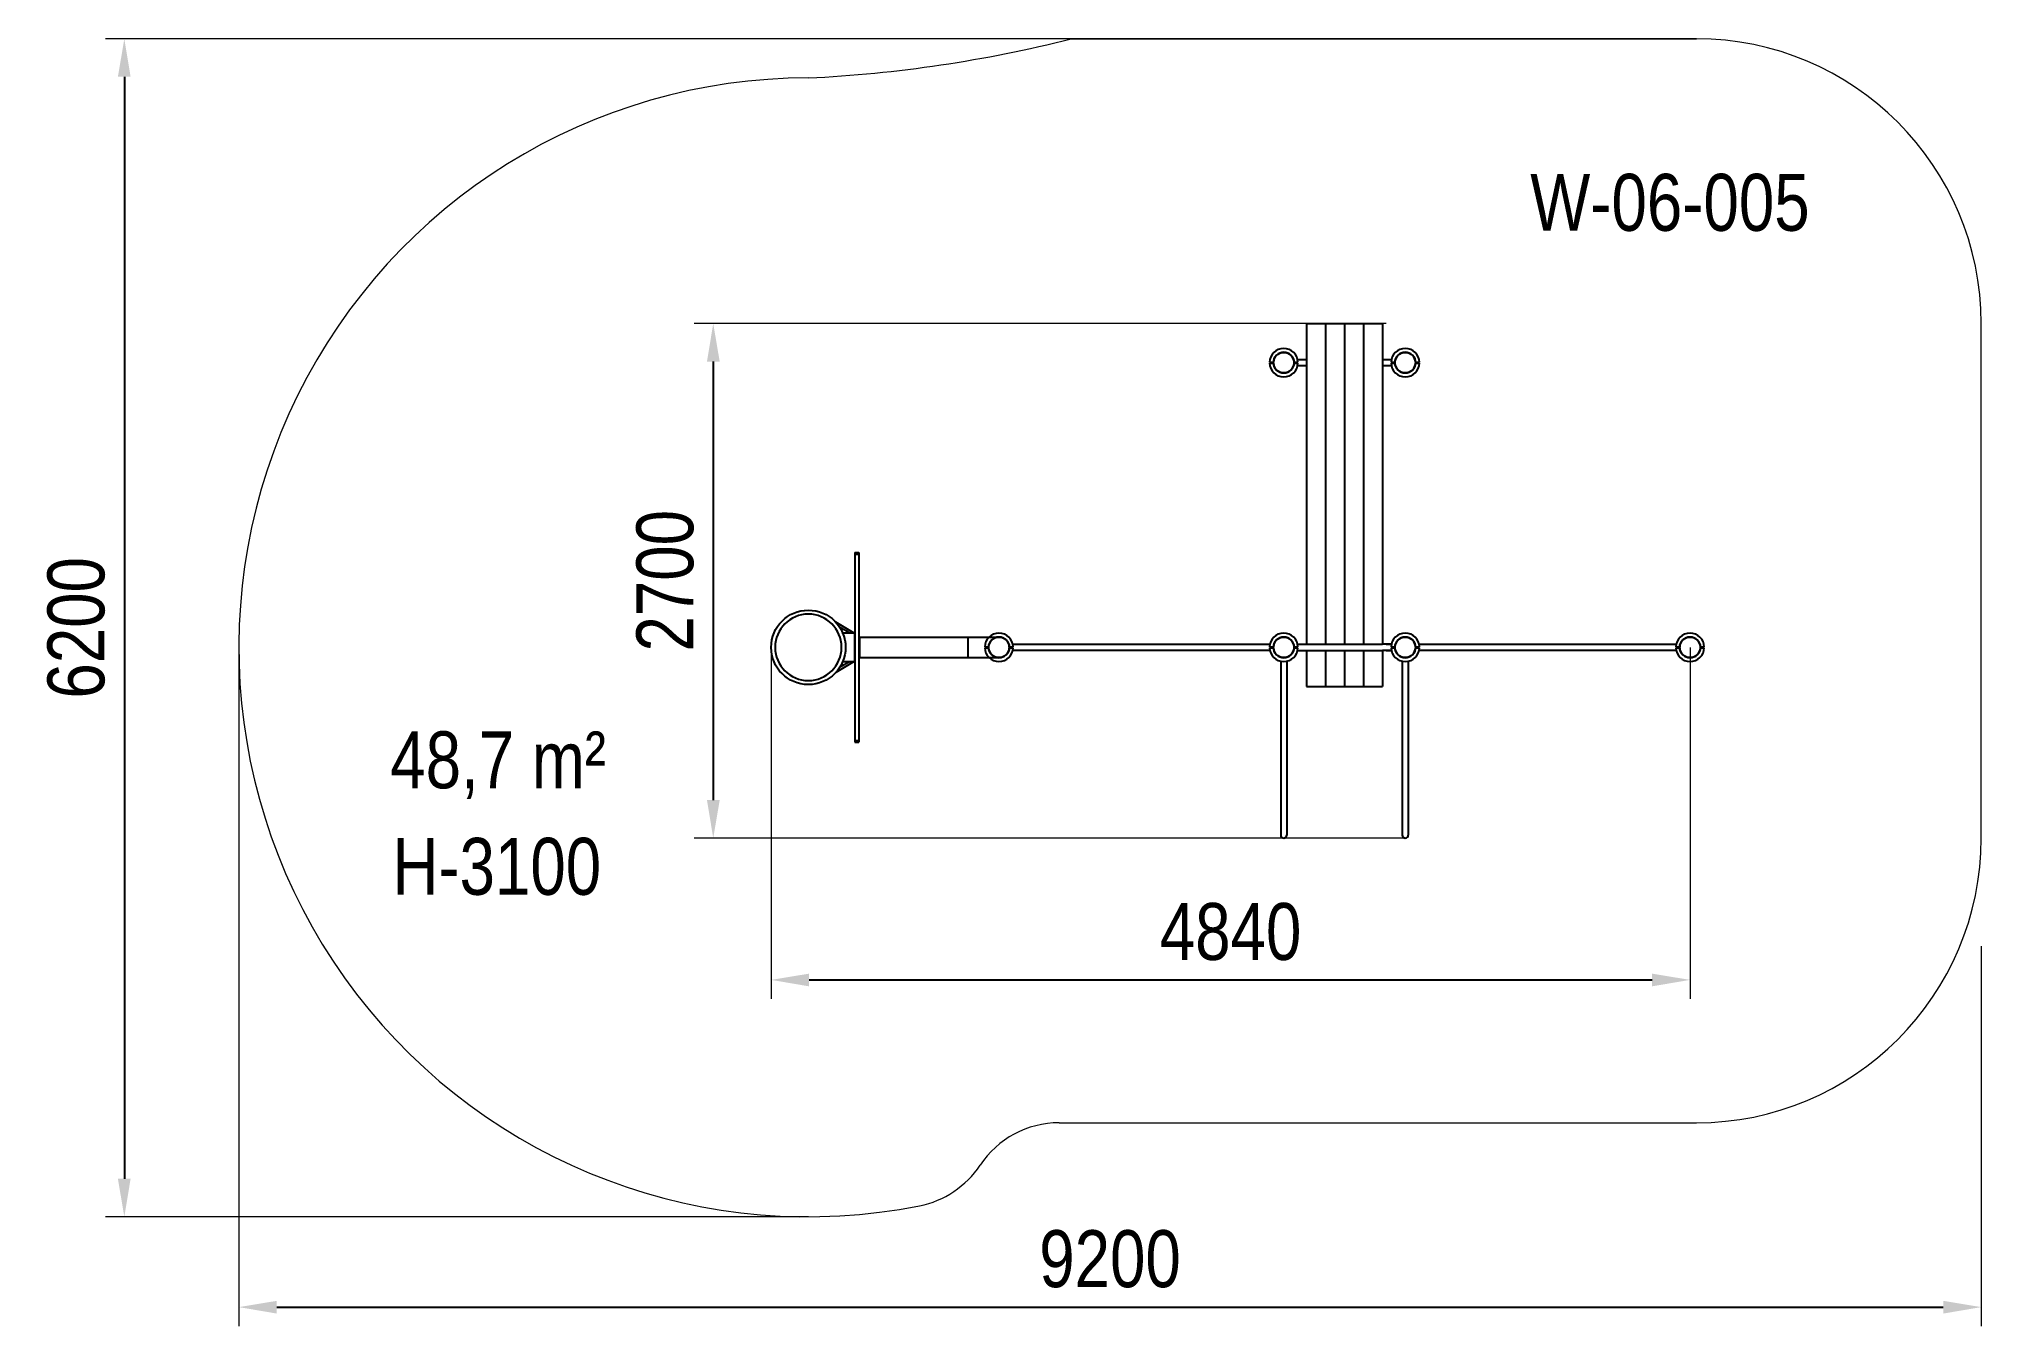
# Model space of a CAD drawing. Header units: millimetres. Extents: x -6267 to 3964, y -3809 to 2973.
import ezdxf

# ---------------------------------------------------------------- set-up
doc = ezdxf.new("R2010")
doc.units = ezdxf.units.MM
for name, color, linetype in [('DIKOM_АРТИКУЛ', 7, 'Continuous'), ('DIKOM_ЗОНА', 80, 'Continuous'), ('DIKOM_ОБЪЕКТ', 7, 'Continuous'), ('DIKOM_РАЗМЕР_ЗОНА', 7, 'Continuous'), ('DIKOM_РАЗМЕР_ОБЪЕКТА', 7, 'Continuous')]:
    doc.layers.add(name, color=color, linetype=linetype)
doc.styles.add('style1', font='arial.ttf', dxfattribs={"width": 0.8})
doc.dimstyles.new('1-50', dxfattribs={"dimtxt": 300, "dimasz": 200, "dimexe": 100, "dimexo": 0, "dimgap": 100, "dimtad": 1, "dimdec": 0, "dimtxsty": 'style1', "dimcen": 0, "dimclrd": 7, "dimclre": 7, "dimadec": 1, "dimazin": 2, "dimtfac": 1, "dimtdec": 0, "dimtmove": 0, "dimatfit": 3, "dimfxl": 0, "dimlwd": 25, "dimlwe": 18, "dimarcsym": 0})

# ---------------------------------------------------------------- blocks, each defined once
blk = doc.blocks.new('*D0')
at = {"layer": 'Defpoints', "color": 0, "transparency": 16777216}
for p in [(-2410, -233), (2430, -233), (2430, -1985)]:
    blk.add_point(p, dxfattribs=at)
at = {"layer": 'DIKOM_РАЗМЕР_ОБЪЕКТА', "color": 7, "lineweight": 18, "transparency": 16777216}
for p, q in [((-2410, -233), (-2410, -2085)), ((2430, -233), (2430, -2085))]:
    blk.add_line(p, q, dxfattribs=at)
at = {"layer": 'DIKOM_РАЗМЕР_ОБЪЕКТА', "color": 7, "lineweight": 25, "transparency": 16777216}
blk.add_line((-2210, -1985), (2230, -1985), dxfattribs=at)
at = {"layer": 'DIKOM_РАЗМЕР_ОБЪЕКТА', "color": 7, "transparency": 16777216}
for points in [[(-2210, -1952), (-2210, -2019), (-2410, -1985)], [(2230, -1952), (2230, -2019), (2430, -1985)]]:
    blk.add_solid(points, dxfattribs=at)
at = {"layer": 'DIKOM_РАЗМЕР_ОБЪЕКТА', "color": 0, "transparency": 16777216, "insert": (10, -1732), "char_height": 300, "attachment_point": 5, "style": 'style1'}
blk.add_mtext('4840', dxfattribs=at)
blk = doc.blocks.new('*D1')
at = {"layer": 'Defpoints', "color": 0, "transparency": 16777216}
for p in [(830, 1473), (-2715, -1238), (930, -1238)]:
    blk.add_point(p, dxfattribs=at)
at = {"layer": 'DIKOM_РАЗМЕР_ОБЪЕКТА', "color": 7, "lineweight": 18, "transparency": 16777216}
for p, q in [((830, 1473), (-2815, 1473)), ((930, -1238), (-2815, -1238))]:
    blk.add_line(p, q, dxfattribs=at)
at = {"layer": 'DIKOM_РАЗМЕР_ОБЪЕКТА', "color": 7, "lineweight": 25, "transparency": 16777216}
blk.add_line((-2715, 1273), (-2715, -1038), dxfattribs=at)
at = {"layer": 'DIKOM_РАЗМЕР_ОБЪЕКТА', "color": 7, "transparency": 16777216}
for points in [[(-2748, 1273), (-2681, 1273), (-2715, 1473)], [(-2748, -1038), (-2681, -1038), (-2715, -1238)]]:
    blk.add_solid(points, dxfattribs=at)
at = {"layer": 'DIKOM_РАЗМЕР_ОБЪЕКТА', "color": 0, "transparency": 16777216, "insert": (-2968, 118), "char_height": 300, "attachment_point": 5, "rotation": 90, "style": 'style1'}
blk.add_mtext('2700', dxfattribs=at)
blk = doc.blocks.new('*D2')
at = {"layer": 'Defpoints', "color": 0, "transparency": 16777216}
for p in [(2464, 2973), (-5817, -3233), (-2214, -3233)]:
    blk.add_point(p, dxfattribs=at)
at = {"layer": 'DIKOM_РАЗМЕР_ЗОНА', "color": 7, "lineweight": 18, "transparency": 16777216}
for p, q in [((2464, 2973), (-5917, 2973)), ((-2214, -3233), (-5917, -3233))]:
    blk.add_line(p, q, dxfattribs=at)
at = {"layer": 'DIKOM_РАЗМЕР_ЗОНА', "color": 7, "lineweight": 25, "transparency": 16777216}
blk.add_line((-5817, 2773), (-5817, -3033), dxfattribs=at)
at = {"layer": 'DIKOM_РАЗМЕР_ЗОНА', "color": 7, "transparency": 16777216}
for points in [[(-5851, 2773), (-5784, 2773), (-5817, 2973)], [(-5851, -3033), (-5784, -3033), (-5817, -3233)]]:
    blk.add_solid(points, dxfattribs=at)
at = {"layer": 'DIKOM_РАЗМЕР_ЗОНА', "color": 0, "transparency": 16777216, "insert": (-6070, -130), "char_height": 300, "attachment_point": 5, "rotation": 90, "style": 'style1'}
blk.add_mtext('6200', dxfattribs=at)
blk = doc.blocks.new('*D3')
at = {"layer": 'Defpoints', "color": 0, "transparency": 16777216}
for p in [(-5214, -237), (3964, -1808), (3964, -3709)]:
    blk.add_point(p, dxfattribs=at)
at = {"layer": 'DIKOM_РАЗМЕР_ЗОНА', "color": 7, "lineweight": 18, "transparency": 16777216}
for p, q in [((-5214, -237), (-5214, -3809)), ((3964, -1808), (3964, -3809))]:
    blk.add_line(p, q, dxfattribs=at)
at = {"layer": 'DIKOM_РАЗМЕР_ЗОНА', "color": 7, "lineweight": 25, "transparency": 16777216}
blk.add_line((-5014, -3709), (3764, -3709), dxfattribs=at)
at = {"layer": 'DIKOM_РАЗМЕР_ЗОНА', "color": 7, "transparency": 16777216}
for points in [[(-5014, -3676), (-5014, -3743), (-5214, -3709)], [(3764, -3676), (3764, -3743), (3964, -3709)]]:
    blk.add_solid(points, dxfattribs=at)
at = {"layer": 'DIKOM_РАЗМЕР_ЗОНА', "color": 0, "transparency": 16777216, "insert": (-625, -3456), "char_height": 300, "attachment_point": 5, "style": 'style1'}
blk.add_mtext('9200', dxfattribs=at)

msp = doc.modelspace()

# ---------------------------------------------------------------- linework, layer by layer
at = {"layer": 'DIKOM_ЗОНА', "color": 3, "lineweight": 15}
for p, q in [((-830.1, 2973.1), (2463.6, 2973.1)), ((3963.6, -1237.9), (3963.6, 1473.1)), ((-892.9, -2737.9), (2463.6, -2737.9))]:
    msp.add_line(p, q, dxfattribs=at)
for centre, radius, start, end in [((-2550.8, 9781.5), 7022.4, 272.74897, 284.1835), ((2463.6, 1473.1), 1500, 0, 90), ((-2214, -232.9), 3000, 89.99908, 281.25641), ((2463.6, -1237.9), 1500, 270, 0), ((-892.9, -3237.9), 500, 90, 146.42002), ((-1726, -2684.8), 500, 281.25641, 326.42002)]:
    msp.add_arc(centre, radius, start, end, dxfattribs=at)
at = {"layer": 'DIKOM_ОБЪЕКТ'}
for p, q in [((410, 1473.1), (410, -216.9)), ((410, 1473.1), (810, 1473.1)), ((510, 1473.1), (510, -216.9)), ((610, 1473.1), (610, -216.9)), ((710, 1473.1), (710, -216.9)), ((810, 1473.1), (810, -216.9)), ((215, 1269.1), (235.5, 1269.1)), ((215, 1265.1), (235.5, 1265.1)), ((235, 1269.1), (235, 1265.1)), ((344.4, 1269.1), (365, 1269.1)), ((344.4, 1265.1), (365, 1265.1)), ((363.2, 1283.1), (410, 1283.1)), ((410, 1251.1), (363.2, 1251.1)), ((385, 1283.1), (410, 1283.1)), ((410, 1251.1), (385, 1251.1)), ((810, 1283.1), (856.7, 1283.1)), ((856.7, 1251.1), (810, 1251.1)), ((855, 1269.1), (875.5, 1269.1)), ((855, 1265.1), (875.5, 1265.1)), ((875, 1269.1), (875, 1265.1)), ((877.9, 1283.1), (880, 1283.1)), ((880, 1251.1), (877.9, 1251.1)), ((984.4, 1269.1), (1005, 1269.1)), ((984.4, 1265.1), (1005, 1265.1)), ((-1969, 267.1), (-1949, 267.1)), ((-1969, 267.1), (-1969, 258.2)), ((-1969, 258.2), (-1949, 258.2)), ((-1969, 258.2), (-1969, -723.9)), ((-1949, 267.1), (-1949, 258.2)), ((-1949, 258.2), (-1949, -723.9)), ((-1973, -157.9), (-2068.9, -101.1)), ((-2001.3, -155.1), (-2049.3, -126.7)), ((-2039.4, -158), (-2039, -157.9)), ((-1969, -157.9), (-2033, -157.9)), ((-1969, -307.9), (-1969, -157.9)), ((-1949, -182.9), (-1944, -182.9)), ((-1944, -178.9), (-1210, -178.9)), ((-1944, -182.9), (-1944, -282.9)), ((-1372, -286.9), (-1372, -178.9)), ((-1949, -282.9), (-1944, -282.9)), ((-1944, -286.9), (-1210.1, -286.9)), ((-1285, -230.9), (-1264.5, -230.9)), ((-1285, -234.9), (-1264.5, -234.9)), ((-1265, -230.9), (-1265, -234.9)), ((-1155.6, -230.9), (-1135, -230.9)), ((-1155.6, -230.9), (-1135, -230.9)), ((-1155.6, -234.9), (-1135, -234.9)), ((-1155.6, -234.9), (-1135, -234.9)), ((-1136.8, -216.9), (216.7, -216.9)), ((216.7, -248.9), (-1136.8, -248.9)), ((215, -230.9), (235.5, -230.9)), ((215, -230.9), (235.5, -230.9)), ((215, -234.9), (235.5, -234.9)), ((215, -234.9), (235.5, -234.9)), ((235, -230.9), (235, -234.9)), ((235, -230.9), (235, -234.9)), ((274, -306.1), (274, -1221.9)), ((274, -306.1), (274, -1105.9)), ((306, -306.1), (306, -1221.9)), ((306, -306.1), (306, -1105.9)), ((344.4, -230.9), (365, -230.9)), ((344.4, -234.9), (365, -234.9)), ((363.2, -216.9), (810, -216.9)), ((363.2, -248.9), (810, -248.9)), ((410, -248.9), (410, -438.9)), ((510, -248.9), (510, -438.9)), ((610, -248.9), (610, -438.9)), ((710, -248.9), (710, -438.9)), ((855, -216.9), (810, -216.9)), ((810, -248.9), (810, -438.9)), ((855, -248.9), (810, -248.9)), ((830, -216.9), (856.7, -216.9)), ((830, -248.9), (856.7, -248.9)), ((855, -230.9), (875.5, -230.9)), ((855, -234.9), (875.5, -234.9)), ((875, -230.9), (875, -234.9)), ((914, -306.1), (914, -1221.9)), ((914, -306.1), (914, -1105.9)), ((946, -306.1), (946, -1221.9)), ((946, -306.1), (946, -1105.9)), ((984.4, -230.9), (1005, -230.9)), ((984.4, -234.9), (1005, -234.9)), ((1003.2, -216.9), (2356.7, -216.9)), ((2356.7, -248.9), (1003.2, -248.9)), ((2355, -230.9), (2375.5, -230.9)), ((2355, -230.9), (2375.5, -230.9)), ((2355, -234.9), (2375.5, -234.9)), ((2355, -234.9), (2375.5, -234.9)), ((2375, -230.9), (2375, -234.9)), ((2375, -230.9), (2375, -234.9)), ((2484.4, -230.9), (2505, -230.9)), ((2484.4, -230.9), (2505, -230.9)), ((2484.4, -234.9), (2505, -234.9)), ((2484.4, -234.9), (2505, -234.9)), ((-1973, -307.9), (-2068.9, -364.6)), ((-2001.3, -310.6), (-2049.3, -339)), ((-2033, -307.9), (-1969, -307.9)), ((-2200.2, -428.4), (-2203.2, -430.1)), ((-2168.4, -423.5), (-2170.1, -424.5)), ((410, -438.9), (810, -438.9)), ((-1969, -723.9), (-1949, -723.9)), ((-1969, -723.9), (-1969, -732.9)), ((-1969, -732.9), (-1949, -732.9)), ((-1949, -723.9), (-1949, -732.9))]:
    msp.add_line(p, q, dxfattribs=at)
for centre, radius in [((290, 1267.1), 54), ((930, 1267.1), 54), ((-2214, -232.9), 196), ((-1210, -232.9), 54), ((-1210, -232.9), 54), ((290, -232.9), 54), ((930, -232.9), 54), ((2430, -232.9), 54), ((2430, -232.9), 54)]:
    msp.add_circle(centre, radius, dxfattribs=at)
at = {"layer": 'DIKOM_ОБЪЕКТ', "extrusion": (7.88946e-30, 1.73472e-18, -1)}
msp.add_circle((2214, -232.9), 175, dxfattribs=at)
at = {"layer": 'DIKOM_ОБЪЕКТ'}
for centre, radius, start, end in [((290, 1267.1), 75, 1.52807, 178.47193), ((930, 1267.1), 75, 1.52807, 178.47193), ((290, 1267.1), 75, 181.52807, 358.47193), ((290, 1267.1), 54.5, 2.10307, 177.89693), ((290, 1267.1), 54.5, 182.10307, 357.89693), ((930, 1267.1), 75, 181.52807, 358.47193), ((930, 1267.1), 54.5, 2.10307, 177.89693), ((930, 1267.1), 54.5, 182.10307, 357.89693), ((-1210, -232.9), 75, 1.52807, 178.47193), ((-1210, -232.9), 54.5, 2.10307, 177.89693), ((290, -232.9), 75, 1.52807, 178.47193), ((290, -232.9), 54.5, 2.10307, 177.89693), ((930, -232.9), 75, 1.52807, 178.47193), ((930, -232.9), 54.5, 2.10307, 177.89693), ((2430, -232.9), 75, 1.52807, 178.47193), ((2430, -232.9), 75, 1.52807, 178.47193), ((2430, -232.9), 54.5, 2.10307, 177.89693), ((2430, -232.9), 54.5, 2.10307, 177.89693), ((-1210, -232.9), 75, 181.52807, 358.47193), ((-1210, -232.9), 54.5, 182.10307, 357.89693), ((290, -232.9), 75, 181.52807, 358.47193), ((290, -232.9), 54.5, 182.10307, 357.89693), ((930, -232.9), 75, 181.52807, 358.47193), ((930, -232.9), 54.5, 182.10307, 357.89693), ((2430, -232.9), 75, 181.52807, 358.47193), ((2430, -232.9), 75, 181.52807, 358.47193), ((2430, -232.9), 54.5, 182.10307, 357.89693), ((2430, -232.9), 54.5, 182.10307, 357.89693), ((290, -1221.9), 16, 180, 0), ((930, -1221.9), 16, 180, 0)]:
    msp.add_arc(centre, radius, start, end, dxfattribs=at)

# ---------------------------------------------------------------- texts
at = {"layer": 'DIKOM_АРТИКУЛ', "color": 7, "linetype": 'Continuous', "lineweight": 15, "insert": (1588.3, 2261.7), "char_height": 300, "width": 2314.7, "attachment_point": 1, "style": 'style1'}
msp.add_mtext('W-06-005', dxfattribs=at)
at = {"layer": 'DIKOM_РАЗМЕР_ОБЪЕКТА', "char_height": 300, "width": 2314.7, "attachment_point": 1, "style": 'style1'}
for s, insert in [('48,7 m²', (-4416.2, -675.5)), ('{\\C0;H-3100}', (-4404.9, -1236.6))]:
    msp.add_mtext(s, dxfattribs=dict(at, insert=insert))

# ---------------------------------------------------------------- dimensions: what is measured, and where the dimension line sits
at = {"layer": 'DIKOM_РАЗМЕР_ЗОНА'}
dim = msp.add_linear_dim(base=(-5817.3, -3232.9), p1=(2463.6, 2973.1), p2=(-2214, -3232.9), angle=90, text='6200', dimstyle='1-50', dxfattribs=at)
dim.commit()
dim.dimension.update_dxf_attribs({"geometry": '*D2', "text_midpoint": (-5817.3, -129.9), "dimtype": 160})
dim = msp.add_linear_dim(base=(3963.6, -3709.4), p1=(-5214, -236.5), p2=(3963.6, -1807.9), text='9200', dimstyle='1-50', dxfattribs=at)
dim.commit()
dim.dimension.update_dxf_attribs({"geometry": '*D3', "text_midpoint": (-625.2, -3709.4), "dimtype": 160})
at = {"layer": 'DIKOM_РАЗМЕР_ОБЪЕКТА'}
dim = msp.add_linear_dim(base=(-2714.6, -1237.9), p1=(830, 1473.1), p2=(930, -1237.9), angle=90, text='2700', dimstyle='1-50', dxfattribs=at)
dim.commit()
dim.dimension.update_dxf_attribs({"geometry": '*D1', "text_midpoint": (-2714.6, 117.6), "dimtype": 160})
dim = msp.add_linear_dim(base=(2430, -1985.4), p1=(-2410, -232.9), p2=(2430, -232.9), dimstyle='1-50', dxfattribs=at)
dim.commit()
dim.dimension.update_dxf_attribs({"geometry": '*D0', "text_midpoint": (10, -1985.4), "dimtype": 160})

doc.saveas('drawing.dxf')
